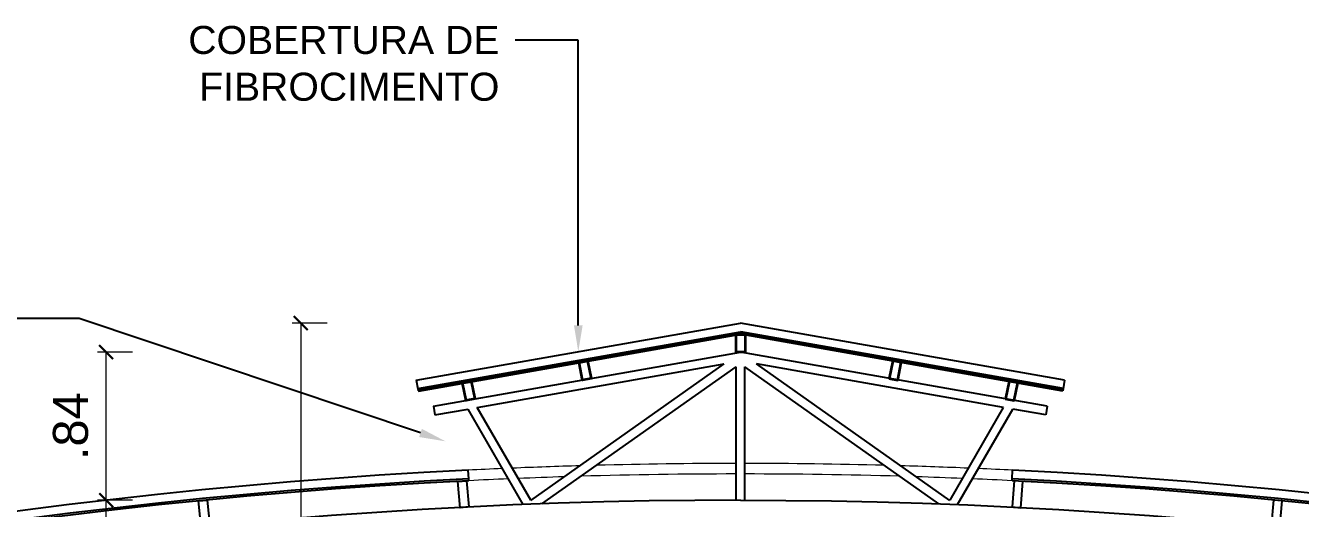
# Model space of a CAD drawing. Header units: metres. Extents: x 2494 to 3558, y 282 to 553.
# Drawn here: x 2895.57 to 2902.85, y 392.66 to 395.41 of the extents above; entities that cross this region are included whole.
import ezdxf
from ezdxf import colors
from ezdxf.entities.mleader import LeaderData, LeaderLine
from ezdxf.math import Vec2, Vec3

# ---------------------------------------------------------------- set-up
doc = ezdxf.new("R2010")
doc.units = ezdxf.units.M
doc.header["$LTSCALE"] = 7
doc.header["$MEASUREMENT"] = 0
doc.header["$PDMODE"] = 2
for name, color, linetype, lineweight in [('2prancha', 4, 'Continuous', 18), ('ESQUADRIAS', 3, 'Continuous', 35), ('HACH', 251, 'Continuous', 5)]:
    doc.layers.add(name, color=color, linetype=linetype, lineweight=lineweight)
for name, color, linetype in [('COTA 1 100', 2, 'Continuous'), ('PENA 0.15', 7, 'Continuous'), ('PENA 01', 1, 'Continuous'), ('PENA 03', 3, 'Continuous'), ('TXT ESPECIFICAÇÕES', 7, 'Continuous')]:
    doc.layers.add(name, color=color, linetype=linetype)
doc.styles.add('Luana', font='arial.ttf')
doc.styles.get("Standard").update_dxf_attribs({"font": 'arial.ttf'})
doc.dimstyles.new('arial100', dxfattribs={"dimtxt": 0.2, "dimasz": 0.08, "dimexe": 0.05, "dimexo": 0.2, "dimgap": 0.1, "dimtad": 1, "dimzin": 4, "dimdsep": 46, "dimtxsty": 'Luana', "dimblk": 'ARCHTICK', "dimcen": 0, "dimclrd": 7, "dimclre": 7, "dimclrt": 256, "dimadec": 0, "dimazin": 0, "dimtfac": 1, "dimtix": 1, "dimtmove": 0, "dimatfit": 3, "dimldrblk": 'CLOSEDBLANK', "dimfxl": 0, "dimlwd": 5, "dimlwe": 5, "dimarcsym": 0})

# ---------------------------------------------------------------- blocks, each defined once
blk = doc.blocks.new('vi')
blk.add_lwpolyline([(-0.025, 0), (0.025, 0), (0.025, -0.15), (-0.025, -0.15)], close=True)
blk = doc.blocks.new('tre')
at = {"layer": 'PENA 0.15'}
blk.add_arc((14.8753, -26.4963), 31.1463, 89.99998, 120.45098, dxfattribs=at)
blk = doc.blocks.new('vig')
blk.add_lwpolyline([(-0.025, 0.15), (0.025, 0.15), (0.025, 0), (-0.025, 0)], close=True)
blk = doc.blocks.new('_ArchTick')
at = {"color": 0, "linetype": 'ByBlock', "const_width": 0.15}
blk.add_lwpolyline([(-0.5, -0.5), (0.5, 0.5)], dxfattribs=at)
blk = doc.blocks.new('*D250')
at = {"layer": 'COTA 1 100', "color": 7, "lineweight": 5}
for p, q in [((2896.183, 392.7064), (2895.983, 392.7064)), ((2896.033, 390.1564), (2896.033, 392.7064)), ((2896.1524, 390.1564), (2895.983, 390.1564))]:
    blk.add_line(p, q, dxfattribs=at)
at = {"layer": 'Defpoints', "color": 0}
for p in [(2896.033, 392.7064), (2899.6524, 392.7064), (2896.3524, 390.1564)]:
    blk.add_point(p, dxfattribs=at)
at = {"layer": 'COTA 1 100', "color": 7, "lineweight": 5, "xscale": 0.08, "yscale": 0.08, "zscale": 0.08}
for p, rotation in [((2896.033, 392.7064), 90), ((2896.033, 390.1564), 270)]:
    blk.add_blockref('_ArchTick', p, dxfattribs=dict(at, rotation=rotation))
at = {"layer": 'COTA 1 100', "insert": (2895.8308, 391.4314), "char_height": 0.2, "attachment_point": 5, "rotation": 90, "style": 'Luana'}
blk.add_mtext('2.55', dxfattribs=at)
blk = doc.blocks.new('_ClosedBlank')
at = {"layer": '2prancha', "color": 0, "lineweight": -2}
for p, q in [((-1, 0.167), (0, 0)), ((-1, 0.167), (-1, -0.167)), ((0, 0), (-1, -0.167))]:
    blk.add_line(p, q, dxfattribs=at)
blk = doc.blocks.new('*D251')
at = {"layer": 'COTA 1 100', "color": 7, "lineweight": 5}
for p, q in [((2896.183, 393.5511), (2895.983, 393.5511)), ((2896.033, 392.7064), (2896.033, 393.5511)), ((2896.183, 392.7064), (2895.983, 392.7064))]:
    blk.add_line(p, q, dxfattribs=at)
at = {"layer": 'Defpoints', "color": 0}
for p in [(2896.033, 393.5511), (2899.6537, 393.5511), (2899.6524, 392.7064)]:
    blk.add_point(p, dxfattribs=at)
at = {"layer": 'COTA 1 100', "color": 7, "lineweight": 5, "xscale": 0.08, "yscale": 0.08, "zscale": 0.08}
for p, rotation in [((2896.033, 393.5511), 90), ((2896.033, 392.7064), 270)]:
    blk.add_blockref('_ArchTick', p, dxfattribs=dict(at, rotation=rotation))
at = {"layer": 'COTA 1 100', "insert": (2895.8308, 393.1288), "char_height": 0.2, "attachment_point": 5, "rotation": 90, "style": 'Luana'}
blk.add_mtext('.84', dxfattribs=at)
blk = doc.blocks.new('*D252')
at = {"layer": 'COTA 1 100', "color": 7, "lineweight": 5}
for p, q in [((2897.2939, 393.7167), (2897.0939, 393.7167)), ((2897.1439, 393.7167), (2897.1439, 380.4264)), ((2897.2939, 380.4264), (2897.0939, 380.4264))]:
    blk.add_line(p, q, dxfattribs=at)
at = {"layer": 'Defpoints', "color": 0}
for p in [(2899.6524, 393.7167), (2897.1439, 380.4264), (2899.6626, 380.4264)]:
    blk.add_point(p, dxfattribs=at)
at = {"layer": 'COTA 1 100', "color": 7, "lineweight": 5, "xscale": 0.08, "yscale": 0.08, "zscale": 0.08}
for p, rotation in [((2897.1439, 393.7167), 90), ((2897.1439, 380.4264), 270)]:
    blk.add_blockref('_ArchTick', p, dxfattribs=dict(at, rotation=rotation))
at = {"layer": 'COTA 1 100', "insert": (2896.9417, 387.0715), "char_height": 0.2, "attachment_point": 5, "rotation": 90, "style": 'Luana'}
blk.add_mtext('13.29', dxfattribs=at)

msp = doc.modelspace()

# ---------------------------------------------------------------- linework, layer by layer
at = {"layer": 'ESQUADRIAS'}
for p, q in [((2897.8111, 393.3413), (2899.6524, 393.6659)), ((2897.8128, 393.3314), (2899.6524, 393.6558)), ((2901.4937, 393.3413), (2899.6524, 393.6659)), ((2901.492, 393.3314), (2899.6524, 393.6558))]:
    msp.add_line(p, q, dxfattribs=at)
for points in [[(2899.6287, 393.6511), (2899.6787, 393.6511), (2899.6787, 393.5511), (2899.6287, 393.5511)], [(2898.8012, 393.4015), (2898.7521, 393.3919), (2898.7315, 393.4929), (2898.7806, 393.5025)], [(2900.501, 393.4015), (2900.5501, 393.3919), (2900.5707, 393.4929), (2900.5216, 393.5025)], [(2898.1361, 393.2842), (2898.087, 393.2746), (2898.0664, 393.3756), (2898.1155, 393.3852)], [(2901.1661, 393.2842), (2901.2152, 393.2746), (2901.2358, 393.3756), (2901.1867, 393.3852)]]:
    msp.add_lwpolyline(points, close=True, dxfattribs=at)
at = {"layer": 'HACH'}
for radius, start, end in [(31.3563, 91.67365, 92.37947), (31.3563, 90.04566, 91.4996), (31.3563, 88.5004, 89.95434), (31.3563, 87.62053, 88.32635), (31.3563, 92.48254, 92.83882), (31.2963, 92.4253, 92.83882), (31.2963, 91.83982, 92.32198), (31.2963, 90.04575, 91.66475), (31.2963, 88.33525, 89.95425), (31.2963, 87.67802, 88.16018), (31.2963, 87.16118, 87.5747), (31.3563, 87.16118, 87.51746)]:
    msp.add_arc((2899.6524, 361.56), radius, start, end, dxfattribs=at)
at = {"layer": 'PENA 0.15'}
for p, q in [((2897.9009, 393.2423), (2899.6524, 393.5511)), ((2901.4039, 393.2423), (2899.6524, 393.5511)), ((2898.1507, 393.2356), (2899.5605, 393.4841)), ((2898.4567, 392.7056), (2899.5605, 393.4841)), ((2900.8482, 392.7056), (2899.7444, 393.4841)), ((2901.1542, 393.2356), (2899.7444, 393.4841)), ((2898.52, 392.6858), (2899.6274, 393.4666)), ((2899.6274, 392.7064), (2899.6274, 393.4666)), ((2900.7848, 392.6858), (2899.6774, 393.4666)), ((2899.6774, 392.7064), (2899.6774, 393.4666)), ((2897.9096, 393.1931), (2898.0983, 393.2263)), ((2898.4127, 392.6817), (2898.0983, 393.2263)), ((2898.456, 392.7067), (2898.1507, 393.2356)), ((2900.8488, 392.7067), (2901.1542, 393.2356)), ((2900.8921, 392.6817), (2901.2066, 393.2263)), ((2901.3952, 393.1931), (2901.2066, 393.2263))]:
    msp.add_line(p, q, dxfattribs=at)
for points in [[(2897.9009, 393.2423), (2897.9096, 393.1931)], [(2901.4039, 393.2423), (2901.3952, 393.1931)]]:
    msp.add_lwpolyline(points, dxfattribs=at)
at = {"layer": 'PENA 01', "ltscale": 1.5}
for p in [(2897.8024, 393.3905), (2901.5024, 393.3905)]:
    msp.add_line(p, (2899.6524, 393.7167), dxfattribs=at)
at = {"layer": 'PENA 01'}
for p, q in [((2898.1019, 392.828), (2898.0994, 392.8779)), ((2901.2029, 392.828), (2901.2054, 392.8779))]:
    msp.add_line(p, q, dxfattribs=at)
at = {"layer": 'PENA 01', "ltscale": 1.5}
for points in [[(2897.8024, 393.3905), (2897.8111, 393.3413)], [(2901.5024, 393.3905), (2901.4937, 393.3413)]]:
    msp.add_lwpolyline(points, dxfattribs=at)
at = {"layer": 'PENA 01'}
for start, end in [(92.83882, 122.44665), (57.55335, 87.16118)]:
    msp.add_arc((2899.6524, 361.56), 31.3563, start, end, dxfattribs=at)
at = {"layer": 'PENA 03'}
for p, q in [((2897.8111, 393.3413), (2897.8128, 393.3314)), ((2901.4937, 393.3413), (2901.492, 393.3314))]:
    msp.add_line(p, q, dxfattribs=at)
for points in [[(2898.1024, 392.818), (2898.1019, 392.828)], [(2901.2024, 392.818), (2901.2029, 392.828)]]:
    msp.add_lwpolyline(points, dxfattribs=at)
for radius, start, end in [(31.3063, 92.83882, 122.44665), (31.2963, 92.83882, 122.44665), (31.3063, 57.55335, 87.16212), (31.2963, 57.55335, 87.16122)]:
    msp.add_arc((2899.6524, 361.56), radius, start, end, dxfattribs=at)

# ---------------------------------------------------------------- block references
at = {"layer": 'PENA 0.15'}
msp.add_blockref('tre', (2884.7771, 388.0564), dxfattribs=at)
at = {"layer": 'PENA 0.15', "xscale": -1}
msp.add_blockref('tre', (2914.5277, 388.0564), dxfattribs=at)
at = {"layer": 'PENA 03'}
for name, p, rotation in [('vi', (2898.0775, 392.6657), 184.8389797037206), ('vig', (2896.5849, 392.7051), 185.6135969272292)]:
    msp.add_blockref(name, p, dxfattribs=dict(at, rotation=rotation))
at = {"layer": 'PENA 03', "xscale": -1}
for name, p, rotation in [('vi', (2901.2273, 392.6657), 175.1610202962795), ('vig', (2902.72, 392.7051), 174.3864030727708)]:
    msp.add_blockref(name, p, dxfattribs=dict(at, rotation=rotation))

# ---------------------------------------------------------------- dimensions: what is measured, and where the dimension line sits
at = {"layer": 'COTA 1 100'}
dim = msp.add_linear_dim(base=(2897.1439, 380.4264), p1=(2899.6524, 393.7167), p2=(2899.6626, 380.4264), angle=90, dimstyle='arial100', dxfattribs=at)
dim.commit()
dim.dimension.update_dxf_attribs({"geometry": '*D252', "text_midpoint": (2896.9417, 387.0715)})
for base, p1, p2, picture, middle in [((2896.033, 393.5511), (2899.6524, 392.7064), (2899.6537, 393.5511), '*D251', (2895.8308, 393.1288)), ((2896.033, 392.7064), (2896.3524, 390.1564), (2899.6524, 392.7064), '*D250', (2895.8308, 391.4314))]:
    dim = msp.add_linear_dim(base=base, p1=p1, p2=p2, angle=90, dimstyle='arial100', override={"dimtmove": 1}, dxfattribs=at)
    dim.commit()
    dim.dimension.update_dxf_attribs({"geometry": picture, "text_midpoint": middle})

# ---------------------------------------------------------------- leaders
at = {"layer": 'TXT ESPECIFICAÇÕES', "ltscale": 0.05}
ml = msp.add_multileader_mtext('Standard', dxfattribs=at)
ml.set_content('COBERTURA DE\\PFIBROCIMENTO', color=256)
ml.set_leader_properties()
ml.build(insert=Vec2(0, 0))
ml.multileader.update_dxf_attribs({"dogleg_length": 0.36, "arrow_head_size": 0.15})
ctx = ml.context
ctx.base_point, ctx.char_height, ctx.arrow_head_size, ctx.landing_gap_size, ctx.plane_origin = Vec3(2896.4346, 395.3308), 0.16, 0.15, 0.09, Vec3(2893.5408, 392.7297)
ctx.text_align_type = 2
notes = []
notes.append((ctx, [(1, (1, 1, 0), (2898.7274, 395.3308), (-1, 0), 0.36, [(0, [(2898.7274, 393.5536)], 0, [])])]))
ctx.mtext.insert, ctx.mtext.alignment, ctx.mtext.flow_direction = Vec3(2898.2774, 395.4121), 3, 5
ml = msp.add_multileader_mtext('Standard', dxfattribs=at)
ml.set_content('ABERTURA ZENITAL', color=256)
ml.set_leader_properties()
ml.build(insert=Vec2(0, 0))
ml.multileader.update_dxf_attribs({"dogleg_length": 0.36, "arrow_head_size": 0.15})
ctx = ml.context
ctx.base_point, ctx.char_height, ctx.arrow_head_size, ctx.landing_gap_size, ctx.plane_origin = Vec3(2893.1483, 393.7432), 0.16, 0.15, 0.09, Vec3(2890.8764, 390.4415)
ctx.text_align_type = 2
notes.append((ctx, [(1, (1, 1, 0), (2895.8786, 393.7432), (-1, 0), 0.36, [(0, [(2897.9693, 393.0425)], 0, [])])]))
ctx.mtext.insert, ctx.mtext.alignment, ctx.mtext.flow_direction = Vec3(2895.4286, 393.8246), 3, 5
for ctx, leaders in notes:
    for number, flags, end, landing, length, lines in leaders:
        leader = LeaderData()
        leader.index, (leader.has_last_leader_line, leader.has_dogleg_vector, leader.attachment_direction) = number, flags
        leader.last_leader_point, leader.dogleg_vector, leader.dogleg_length = Vec3(end), Vec3(landing), length
        for number, points, colour, breaks in lines:
            line = LeaderLine()
            line.index, line.vertices, line.color, line.breaks = number, Vec3.list(points), colors.encode_raw_color(colour), breaks
            leader.lines.append(line)
        ctx.leaders.append(leader)

doc.saveas('drawing.dxf')
